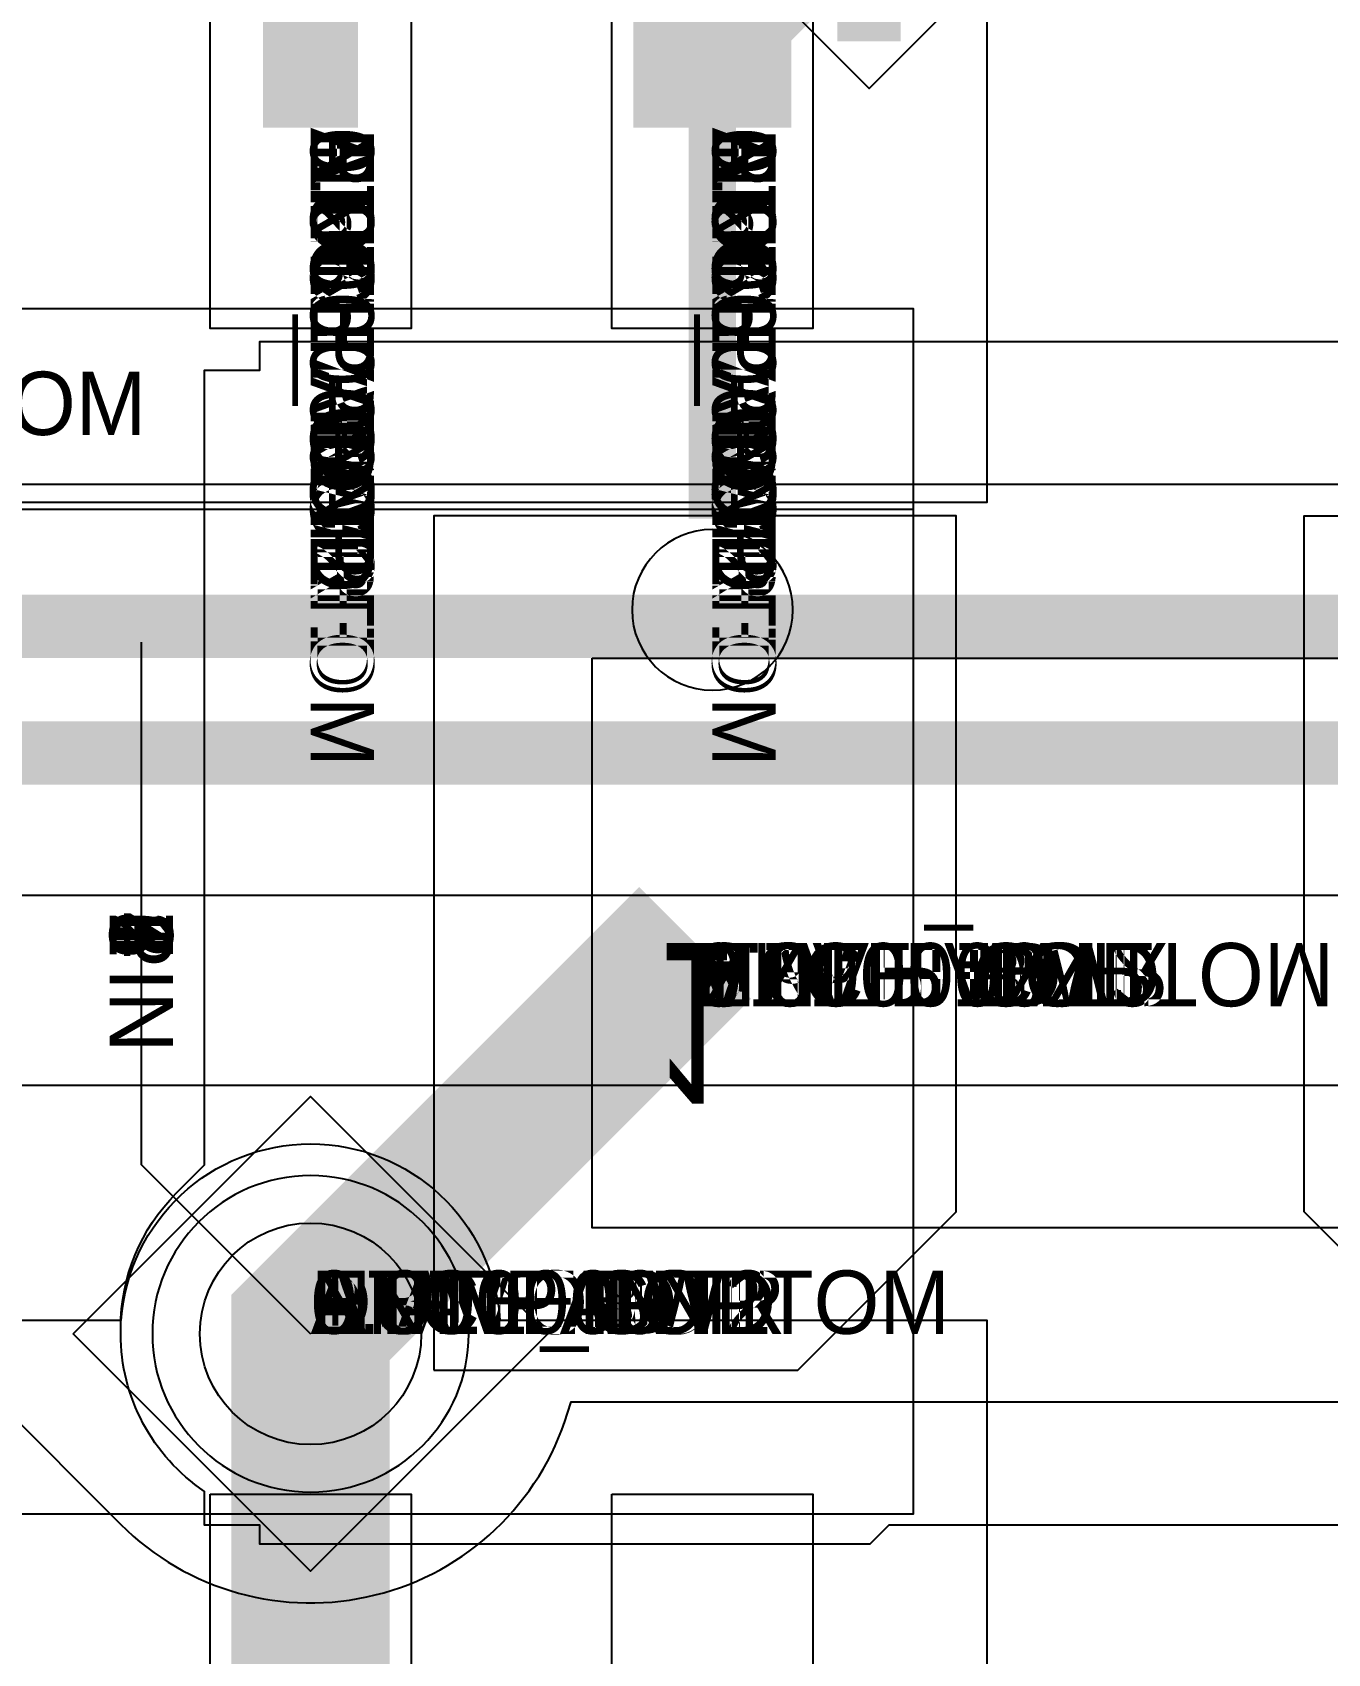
# Model space of a CAD drawing. Extents: x 0 to 323, y 0 to 320.
# Drawn here: x 85.67 to 89.76, y 259.96 to 265.08 of the extents above; entities that cross this region are included whole.
import ezdxf
from ezdxf.enums import TextEntityAlignment as Align

# ---------------------------------------------------------------- set-up
doc = ezdxf.new("R2010")
doc.units = 0
doc.header["$MEASUREMENT"] = 0
doc.layers.get('0').update_dxf_attribs({"linetype": 'CONTINUOUS'})
for name, color, linetype in [('CDN_FIGURES', 7, 'CONTINUOUS'), ('ETCH_BOTTOM', 7, 'CONTINUOUS'), ('ETCH_GND', 3, 'CONTINUOUS'), ('ETCH_INT1', 4, 'CONTINUOUS'), ('ETCH_INT2', 5, 'CONTINUOUS'), ('ETCH_PWR', 6, 'CONTINUOUS'), ('ETCH_TOP', 2, 'CONTINUOUS'), ('MANUFACTURING_NCLEGEND-1-6', 8, 'CONTINUOUS'), ('PACKAGE_GEOMETRY_ASSEMBLY_TOP', 11, 'CONTINUOUS'), ('PACKAGE_GEOMETRY_PIN_NUMBER', 9, 'CONTINUOUS')]:
    doc.layers.add(name, color=color, linetype=linetype)

# ---------------------------------------------------------------- blocks, each defined once
blk = doc.blocks.new('PAD_INFO')
for tag in ['SHAPE_TYPE', 'PAD_HEIGHT', 'PAD_LAYER', 'PAD_TYPE', 'PAD_WIDTH']:
    blk.add_attdef(tag, (0, 0), '', height=0.2)
at = {"flags": 2}
blk.add_attdef('CDN_TYPE', (0, 0), '', height=0.2, dxfattribs=at)
blk = doc.blocks.new('DRILL_INFO')
at = {"flags": 2}
blk.add_attdef('CDN_TYPE', (0, 0), '', height=0.2, dxfattribs=at)
for tag in ['FSHAPE', 'FCHAR', 'DRILL_HEIGHT', 'DIAMETER', 'PLATED', 'DRILL_WIDTH']:
    blk.add_attdef(tag, (0, 0), '', height=0.2)
blk = doc.blocks.new('VIA0700X0300')
at = {"layer": 'ETCH_BOTTOM'}
blk.add_circle((0, 0), 0.35, dxfattribs=at)
at = {"layer": 'ETCH_GND'}
blk.add_circle((0, 0), 0.35, dxfattribs=at)
at = {"layer": 'ETCH_INT1'}
blk.add_circle((0, 0), 0.35, dxfattribs=at)
at = {"layer": 'ETCH_INT2'}
blk.add_circle((0, 0), 0.35, dxfattribs=at)
at = {"layer": 'ETCH_PWR'}
blk.add_circle((0, 0), 0.35, dxfattribs=at)
at = {"layer": 'ETCH_TOP'}
blk.add_circle((0, 0), 0.35, dxfattribs=at)
ref = blk.add_blockref('PAD_INFO', (0, 0))
ref.add_attrib('PAD_LAYER', 'ETCH_TOP', (0, 0), dxfattribs={"height": 0.2})
ref.add_attrib('SHAPE_TYPE', 'NULL', (0, 0), dxfattribs={"height": 0.2})
ref.add_attrib('PAD_TYPE', 'ANTIPAD', (0, 0), dxfattribs={"height": 0.2})
ref.add_attrib('PAD_WIDTH', '0.000000', (0, 0), dxfattribs={"height": 0.2})
ref.add_attrib('PAD_HEIGHT', '0.000000', (0, 0), dxfattribs={"height": 0.2})
ref = blk.add_blockref('PAD_INFO', (0, 0))
ref.add_attrib('PAD_LAYER', 'ETCH_GND', (0, 0), dxfattribs={"height": 0.2})
ref.add_attrib('SHAPE_TYPE', 'NULL', (0, 0), dxfattribs={"height": 0.2})
ref.add_attrib('PAD_TYPE', 'ANTIPAD', (0, 0), dxfattribs={"height": 0.2})
ref.add_attrib('PAD_WIDTH', '0.000000', (0, 0), dxfattribs={"height": 0.2})
ref.add_attrib('PAD_HEIGHT', '0.000000', (0, 0), dxfattribs={"height": 0.2})
ref = blk.add_blockref('PAD_INFO', (0, 0))
ref.add_attrib('PAD_LAYER', 'ETCH_INT1', (0, 0), dxfattribs={"height": 0.2})
ref.add_attrib('SHAPE_TYPE', 'NULL', (0, 0), dxfattribs={"height": 0.2})
ref.add_attrib('PAD_TYPE', 'ANTIPAD', (0, 0), dxfattribs={"height": 0.2})
ref.add_attrib('PAD_WIDTH', '0.000000', (0, 0), dxfattribs={"height": 0.2})
ref.add_attrib('PAD_HEIGHT', '0.000000', (0, 0), dxfattribs={"height": 0.2})
ref = blk.add_blockref('PAD_INFO', (0, 0))
ref.add_attrib('PAD_LAYER', 'ETCH_INT2', (0, 0), dxfattribs={"height": 0.2})
ref.add_attrib('SHAPE_TYPE', 'NULL', (0, 0), dxfattribs={"height": 0.2})
ref.add_attrib('PAD_TYPE', 'ANTIPAD', (0, 0), dxfattribs={"height": 0.2})
ref.add_attrib('PAD_WIDTH', '0.000000', (0, 0), dxfattribs={"height": 0.2})
ref.add_attrib('PAD_HEIGHT', '0.000000', (0, 0), dxfattribs={"height": 0.2})
ref = blk.add_blockref('PAD_INFO', (0, 0))
ref.add_attrib('PAD_LAYER', 'ETCH_PWR', (0, 0), dxfattribs={"height": 0.2})
ref.add_attrib('SHAPE_TYPE', 'NULL', (0, 0), dxfattribs={"height": 0.2})
ref.add_attrib('PAD_TYPE', 'ANTIPAD', (0, 0), dxfattribs={"height": 0.2})
ref.add_attrib('PAD_WIDTH', '0.000000', (0, 0), dxfattribs={"height": 0.2})
ref.add_attrib('PAD_HEIGHT', '0.000000', (0, 0), dxfattribs={"height": 0.2})
ref = blk.add_blockref('PAD_INFO', (0, 0))
ref.add_attrib('PAD_LAYER', 'ETCH_BOTTOM', (0, 0), dxfattribs={"height": 0.2})
ref.add_attrib('SHAPE_TYPE', 'NULL', (0, 0), dxfattribs={"height": 0.2})
ref.add_attrib('PAD_TYPE', 'ANTIPAD', (0, 0), dxfattribs={"height": 0.2})
ref.add_attrib('PAD_WIDTH', '0.000000', (0, 0), dxfattribs={"height": 0.2})
ref.add_attrib('PAD_HEIGHT', '0.000000', (0, 0), dxfattribs={"height": 0.2})
ref = blk.add_blockref('PAD_INFO', (0, 0))
ref.add_attrib('PAD_LAYER', 'ETCH_TOP', (0, 0), dxfattribs={"height": 0.2})
ref.add_attrib('SHAPE_TYPE', 'NULL', (0, 0), dxfattribs={"height": 0.2})
ref.add_attrib('PAD_TYPE', 'THERMAL', (0, 0), dxfattribs={"height": 0.2})
ref.add_attrib('PAD_WIDTH', '0.000000', (0, 0), dxfattribs={"height": 0.2})
ref.add_attrib('PAD_HEIGHT', '0.000000', (0, 0), dxfattribs={"height": 0.2})
ref = blk.add_blockref('PAD_INFO', (0, 0))
ref.add_attrib('PAD_LAYER', 'ETCH_GND', (0, 0), dxfattribs={"height": 0.2})
ref.add_attrib('SHAPE_TYPE', 'NULL', (0, 0), dxfattribs={"height": 0.2})
ref.add_attrib('PAD_TYPE', 'THERMAL', (0, 0), dxfattribs={"height": 0.2})
ref.add_attrib('PAD_WIDTH', '0.000000', (0, 0), dxfattribs={"height": 0.2})
ref.add_attrib('PAD_HEIGHT', '0.000000', (0, 0), dxfattribs={"height": 0.2})
ref = blk.add_blockref('PAD_INFO', (0, 0))
ref.add_attrib('PAD_LAYER', 'ETCH_INT1', (0, 0), dxfattribs={"height": 0.2})
ref.add_attrib('SHAPE_TYPE', 'NULL', (0, 0), dxfattribs={"height": 0.2})
ref.add_attrib('PAD_TYPE', 'THERMAL', (0, 0), dxfattribs={"height": 0.2})
ref.add_attrib('PAD_WIDTH', '0.000000', (0, 0), dxfattribs={"height": 0.2})
ref.add_attrib('PAD_HEIGHT', '0.000000', (0, 0), dxfattribs={"height": 0.2})
ref = blk.add_blockref('PAD_INFO', (0, 0))
ref.add_attrib('PAD_LAYER', 'ETCH_INT2', (0, 0), dxfattribs={"height": 0.2})
ref.add_attrib('SHAPE_TYPE', 'NULL', (0, 0), dxfattribs={"height": 0.2})
ref.add_attrib('PAD_TYPE', 'THERMAL', (0, 0), dxfattribs={"height": 0.2})
ref.add_attrib('PAD_WIDTH', '0.000000', (0, 0), dxfattribs={"height": 0.2})
ref.add_attrib('PAD_HEIGHT', '0.000000', (0, 0), dxfattribs={"height": 0.2})
ref = blk.add_blockref('PAD_INFO', (0, 0))
ref.add_attrib('PAD_LAYER', 'ETCH_PWR', (0, 0), dxfattribs={"height": 0.2})
ref.add_attrib('SHAPE_TYPE', 'NULL', (0, 0), dxfattribs={"height": 0.2})
ref.add_attrib('PAD_TYPE', 'THERMAL', (0, 0), dxfattribs={"height": 0.2})
ref.add_attrib('PAD_WIDTH', '0.000000', (0, 0), dxfattribs={"height": 0.2})
ref.add_attrib('PAD_HEIGHT', '0.000000', (0, 0), dxfattribs={"height": 0.2})
ref = blk.add_blockref('PAD_INFO', (0, 0))
ref.add_attrib('PAD_LAYER', 'ETCH_BOTTOM', (0, 0), dxfattribs={"height": 0.2})
ref.add_attrib('SHAPE_TYPE', 'NULL', (0, 0), dxfattribs={"height": 0.2})
ref.add_attrib('PAD_TYPE', 'THERMAL', (0, 0), dxfattribs={"height": 0.2})
ref.add_attrib('PAD_WIDTH', '0.000000', (0, 0), dxfattribs={"height": 0.2})
ref.add_attrib('PAD_HEIGHT', '0.000000', (0, 0), dxfattribs={"height": 0.2})
ref = blk.add_blockref('PAD_INFO', (0, 0))
ref.add_attrib('PAD_LAYER', 'ETCH_TOP', (0, 0), dxfattribs={"height": 0.2})
ref.add_attrib('SHAPE_TYPE', 'CIRCLE', (0, 0), dxfattribs={"height": 0.2})
ref.add_attrib('PAD_TYPE', 'REGULAR', (0, 0), dxfattribs={"height": 0.2})
ref.add_attrib('PAD_WIDTH', '0.700000', (0, 0), dxfattribs={"height": 0.2})
ref.add_attrib('PAD_HEIGHT', '0.700000', (0, 0), dxfattribs={"height": 0.2})
ref = blk.add_blockref('PAD_INFO', (0, 0))
ref.add_attrib('PAD_LAYER', 'ETCH_GND', (0, 0), dxfattribs={"height": 0.2})
ref.add_attrib('SHAPE_TYPE', 'CIRCLE', (0, 0), dxfattribs={"height": 0.2})
ref.add_attrib('PAD_TYPE', 'REGULAR', (0, 0), dxfattribs={"height": 0.2})
ref.add_attrib('PAD_WIDTH', '0.700000', (0, 0), dxfattribs={"height": 0.2})
ref.add_attrib('PAD_HEIGHT', '0.700000', (0, 0), dxfattribs={"height": 0.2})
ref = blk.add_blockref('PAD_INFO', (0, 0))
ref.add_attrib('PAD_LAYER', 'ETCH_INT1', (0, 0), dxfattribs={"height": 0.2})
ref.add_attrib('SHAPE_TYPE', 'CIRCLE', (0, 0), dxfattribs={"height": 0.2})
ref.add_attrib('PAD_TYPE', 'REGULAR', (0, 0), dxfattribs={"height": 0.2})
ref.add_attrib('PAD_WIDTH', '0.700000', (0, 0), dxfattribs={"height": 0.2})
ref.add_attrib('PAD_HEIGHT', '0.700000', (0, 0), dxfattribs={"height": 0.2})
ref = blk.add_blockref('PAD_INFO', (0, 0))
ref.add_attrib('PAD_LAYER', 'ETCH_INT2', (0, 0), dxfattribs={"height": 0.2})
ref.add_attrib('SHAPE_TYPE', 'CIRCLE', (0, 0), dxfattribs={"height": 0.2})
ref.add_attrib('PAD_TYPE', 'REGULAR', (0, 0), dxfattribs={"height": 0.2})
ref.add_attrib('PAD_WIDTH', '0.700000', (0, 0), dxfattribs={"height": 0.2})
ref.add_attrib('PAD_HEIGHT', '0.700000', (0, 0), dxfattribs={"height": 0.2})
ref = blk.add_blockref('PAD_INFO', (0, 0))
ref.add_attrib('PAD_LAYER', 'ETCH_PWR', (0, 0), dxfattribs={"height": 0.2})
ref.add_attrib('SHAPE_TYPE', 'CIRCLE', (0, 0), dxfattribs={"height": 0.2})
ref.add_attrib('PAD_TYPE', 'REGULAR', (0, 0), dxfattribs={"height": 0.2})
ref.add_attrib('PAD_WIDTH', '0.700000', (0, 0), dxfattribs={"height": 0.2})
ref.add_attrib('PAD_HEIGHT', '0.700000', (0, 0), dxfattribs={"height": 0.2})
ref = blk.add_blockref('PAD_INFO', (0, 0))
ref.add_attrib('PAD_LAYER', 'ETCH_BOTTOM', (0, 0), dxfattribs={"height": 0.2})
ref.add_attrib('SHAPE_TYPE', 'CIRCLE', (0, 0), dxfattribs={"height": 0.2})
ref.add_attrib('PAD_TYPE', 'REGULAR', (0, 0), dxfattribs={"height": 0.2})
ref.add_attrib('PAD_WIDTH', '0.700000', (0, 0), dxfattribs={"height": 0.2})
ref.add_attrib('PAD_HEIGHT', '0.700000', (0, 0), dxfattribs={"height": 0.2})
ref = blk.add_blockref('DRILL_INFO', (0, 0))
ref.add_attrib('DIAMETER', '0.300000', (0, 0), dxfattribs={"height": 0.2})
ref.add_attrib('PLATED', 'PLATED', (0, 0), dxfattribs={"height": 0.2})
ref.add_attrib('FSHAPE', 'DIAMOND', (0, 0), dxfattribs={"height": 0.2})
ref.add_attrib('FCHAR', '+', (0, 0), dxfattribs={"height": 0.2})
ref.add_attrib('DRILL_WIDTH', '1.500000', (0, 0), dxfattribs={"height": 0.2})
ref.add_attrib('DRILL_HEIGHT', '1.500000', (0, 0), dxfattribs={"height": 0.2})
for tag in ['CDN_TYPE', 'PIN']:
    blk.add_attdef(tag, (0, 0), '', height=0.2)
at = {"flags": 2}
for tag in ['PSTKNAME', 'BBV']:
    blk.add_attdef(tag, (0, 0), '', height=0.2, dxfattribs=at)
blk = doc.blocks.new('FIGURE_DIAMOND')
at = {"layer": 'CDN_FIGURES'}
blk.add_lwpolyline([(-0.5, 0), (0, 0.5), (0.5, 0), (0, -0.5)], close=True, dxfattribs=at)
blk = doc.blocks.new('RC1650X2700TS_C1')
at = {"layer": 'ETCH_TOP'}
blk.add_lwpolyline([(0.825, 1.35), (-0.325, 1.35), (-0.825, 0.85), (-0.825, -1.35), (0.825, -1.35)], close=True, dxfattribs=at)
for tag in ['CDN_TYPE', 'PIN']:
    blk.add_attdef(tag, (0, 0), '', height=0.2)
at = {"flags": 2}
for tag in ['PSTKNAME', 'BBV']:
    blk.add_attdef(tag, (0, 0), '', height=0.2, dxfattribs=at)
blk = doc.blocks.new('RC1650X2700TS_C')
at = {"layer": 'ETCH_TOP'}
blk.add_lwpolyline([(-0.825, 1.35), (0.325, 1.35), (0.825, 0.85), (0.825, -1.35), (-0.825, -1.35)], close=True, dxfattribs=at)
ref = blk.add_blockref('PAD_INFO', (0, 0))
ref.add_attrib('PAD_LAYER', 'ETCH_TOP', (0, 0), dxfattribs={"height": 0.2})
ref.add_attrib('SHAPE_TYPE', 'NULL', (0, 0), dxfattribs={"height": 0.2})
ref.add_attrib('PAD_TYPE', 'ANTIPAD', (0, 0), dxfattribs={"height": 0.2})
ref.add_attrib('PAD_WIDTH', '0.000000', (0, 0), dxfattribs={"height": 0.2})
ref.add_attrib('PAD_HEIGHT', '0.000000', (0, 0), dxfattribs={"height": 0.2})
ref = blk.add_blockref('PAD_INFO', (0, 0))
ref.add_attrib('PAD_LAYER', 'ETCH_GND', (0, 0), dxfattribs={"height": 0.2})
ref.add_attrib('SHAPE_TYPE', 'NULL', (0, 0), dxfattribs={"height": 0.2})
ref.add_attrib('PAD_TYPE', 'ANTIPAD', (0, 0), dxfattribs={"height": 0.2})
ref.add_attrib('PAD_WIDTH', '0.000000', (0, 0), dxfattribs={"height": 0.2})
ref.add_attrib('PAD_HEIGHT', '0.000000', (0, 0), dxfattribs={"height": 0.2})
ref = blk.add_blockref('PAD_INFO', (0, 0))
ref.add_attrib('PAD_LAYER', 'ETCH_INT1', (0, 0), dxfattribs={"height": 0.2})
ref.add_attrib('SHAPE_TYPE', 'NULL', (0, 0), dxfattribs={"height": 0.2})
ref.add_attrib('PAD_TYPE', 'ANTIPAD', (0, 0), dxfattribs={"height": 0.2})
ref.add_attrib('PAD_WIDTH', '0.000000', (0, 0), dxfattribs={"height": 0.2})
ref.add_attrib('PAD_HEIGHT', '0.000000', (0, 0), dxfattribs={"height": 0.2})
ref = blk.add_blockref('PAD_INFO', (0, 0))
ref.add_attrib('PAD_LAYER', 'ETCH_INT2', (0, 0), dxfattribs={"height": 0.2})
ref.add_attrib('SHAPE_TYPE', 'NULL', (0, 0), dxfattribs={"height": 0.2})
ref.add_attrib('PAD_TYPE', 'ANTIPAD', (0, 0), dxfattribs={"height": 0.2})
ref.add_attrib('PAD_WIDTH', '0.000000', (0, 0), dxfattribs={"height": 0.2})
ref.add_attrib('PAD_HEIGHT', '0.000000', (0, 0), dxfattribs={"height": 0.2})
ref = blk.add_blockref('PAD_INFO', (0, 0))
ref.add_attrib('PAD_LAYER', 'ETCH_PWR', (0, 0), dxfattribs={"height": 0.2})
ref.add_attrib('SHAPE_TYPE', 'NULL', (0, 0), dxfattribs={"height": 0.2})
ref.add_attrib('PAD_TYPE', 'ANTIPAD', (0, 0), dxfattribs={"height": 0.2})
ref.add_attrib('PAD_WIDTH', '0.000000', (0, 0), dxfattribs={"height": 0.2})
ref.add_attrib('PAD_HEIGHT', '0.000000', (0, 0), dxfattribs={"height": 0.2})
ref = blk.add_blockref('PAD_INFO', (0, 0))
ref.add_attrib('PAD_LAYER', 'ETCH_BOTTOM', (0, 0), dxfattribs={"height": 0.2})
ref.add_attrib('SHAPE_TYPE', 'NULL', (0, 0), dxfattribs={"height": 0.2})
ref.add_attrib('PAD_TYPE', 'ANTIPAD', (0, 0), dxfattribs={"height": 0.2})
ref.add_attrib('PAD_WIDTH', '0.000000', (0, 0), dxfattribs={"height": 0.2})
ref.add_attrib('PAD_HEIGHT', '0.000000', (0, 0), dxfattribs={"height": 0.2})
ref = blk.add_blockref('PAD_INFO', (0, 0))
ref.add_attrib('PAD_LAYER', 'ETCH_TOP', (0, 0), dxfattribs={"height": 0.2})
ref.add_attrib('SHAPE_TYPE', 'NULL', (0, 0), dxfattribs={"height": 0.2})
ref.add_attrib('PAD_TYPE', 'THERMAL', (0, 0), dxfattribs={"height": 0.2})
ref.add_attrib('PAD_WIDTH', '0.000000', (0, 0), dxfattribs={"height": 0.2})
ref.add_attrib('PAD_HEIGHT', '0.000000', (0, 0), dxfattribs={"height": 0.2})
ref = blk.add_blockref('PAD_INFO', (0, 0))
ref.add_attrib('PAD_LAYER', 'ETCH_GND', (0, 0), dxfattribs={"height": 0.2})
ref.add_attrib('SHAPE_TYPE', 'NULL', (0, 0), dxfattribs={"height": 0.2})
ref.add_attrib('PAD_TYPE', 'THERMAL', (0, 0), dxfattribs={"height": 0.2})
ref.add_attrib('PAD_WIDTH', '0.000000', (0, 0), dxfattribs={"height": 0.2})
ref.add_attrib('PAD_HEIGHT', '0.000000', (0, 0), dxfattribs={"height": 0.2})
ref = blk.add_blockref('PAD_INFO', (0, 0))
ref.add_attrib('PAD_LAYER', 'ETCH_INT1', (0, 0), dxfattribs={"height": 0.2})
ref.add_attrib('SHAPE_TYPE', 'NULL', (0, 0), dxfattribs={"height": 0.2})
ref.add_attrib('PAD_TYPE', 'THERMAL', (0, 0), dxfattribs={"height": 0.2})
ref.add_attrib('PAD_WIDTH', '0.000000', (0, 0), dxfattribs={"height": 0.2})
ref.add_attrib('PAD_HEIGHT', '0.000000', (0, 0), dxfattribs={"height": 0.2})
ref = blk.add_blockref('PAD_INFO', (0, 0))
ref.add_attrib('PAD_LAYER', 'ETCH_INT2', (0, 0), dxfattribs={"height": 0.2})
ref.add_attrib('SHAPE_TYPE', 'NULL', (0, 0), dxfattribs={"height": 0.2})
ref.add_attrib('PAD_TYPE', 'THERMAL', (0, 0), dxfattribs={"height": 0.2})
ref.add_attrib('PAD_WIDTH', '0.000000', (0, 0), dxfattribs={"height": 0.2})
ref.add_attrib('PAD_HEIGHT', '0.000000', (0, 0), dxfattribs={"height": 0.2})
ref = blk.add_blockref('PAD_INFO', (0, 0))
ref.add_attrib('PAD_LAYER', 'ETCH_PWR', (0, 0), dxfattribs={"height": 0.2})
ref.add_attrib('SHAPE_TYPE', 'NULL', (0, 0), dxfattribs={"height": 0.2})
ref.add_attrib('PAD_TYPE', 'THERMAL', (0, 0), dxfattribs={"height": 0.2})
ref.add_attrib('PAD_WIDTH', '0.000000', (0, 0), dxfattribs={"height": 0.2})
ref.add_attrib('PAD_HEIGHT', '0.000000', (0, 0), dxfattribs={"height": 0.2})
ref = blk.add_blockref('PAD_INFO', (0, 0))
ref.add_attrib('PAD_LAYER', 'ETCH_BOTTOM', (0, 0), dxfattribs={"height": 0.2})
ref.add_attrib('SHAPE_TYPE', 'NULL', (0, 0), dxfattribs={"height": 0.2})
ref.add_attrib('PAD_TYPE', 'THERMAL', (0, 0), dxfattribs={"height": 0.2})
ref.add_attrib('PAD_WIDTH', '0.000000', (0, 0), dxfattribs={"height": 0.2})
ref.add_attrib('PAD_HEIGHT', '0.000000', (0, 0), dxfattribs={"height": 0.2})
ref = blk.add_blockref('PAD_INFO', (0, 0))
ref.add_attrib('PAD_LAYER', 'ETCH_GND', (0, 0), dxfattribs={"height": 0.2})
ref.add_attrib('SHAPE_TYPE', 'NULL', (0, 0), dxfattribs={"height": 0.2})
ref.add_attrib('PAD_TYPE', 'REGULAR', (0, 0), dxfattribs={"height": 0.2})
ref.add_attrib('PAD_WIDTH', '0.000000', (0, 0), dxfattribs={"height": 0.2})
ref.add_attrib('PAD_HEIGHT', '0.000000', (0, 0), dxfattribs={"height": 0.2})
ref = blk.add_blockref('PAD_INFO', (0, 0))
ref.add_attrib('PAD_LAYER', 'ETCH_INT1', (0, 0), dxfattribs={"height": 0.2})
ref.add_attrib('SHAPE_TYPE', 'NULL', (0, 0), dxfattribs={"height": 0.2})
ref.add_attrib('PAD_TYPE', 'REGULAR', (0, 0), dxfattribs={"height": 0.2})
ref.add_attrib('PAD_WIDTH', '0.000000', (0, 0), dxfattribs={"height": 0.2})
ref.add_attrib('PAD_HEIGHT', '0.000000', (0, 0), dxfattribs={"height": 0.2})
ref = blk.add_blockref('PAD_INFO', (0, 0))
ref.add_attrib('PAD_LAYER', 'ETCH_INT2', (0, 0), dxfattribs={"height": 0.2})
ref.add_attrib('SHAPE_TYPE', 'NULL', (0, 0), dxfattribs={"height": 0.2})
ref.add_attrib('PAD_TYPE', 'REGULAR', (0, 0), dxfattribs={"height": 0.2})
ref.add_attrib('PAD_WIDTH', '0.000000', (0, 0), dxfattribs={"height": 0.2})
ref.add_attrib('PAD_HEIGHT', '0.000000', (0, 0), dxfattribs={"height": 0.2})
ref = blk.add_blockref('PAD_INFO', (0, 0))
ref.add_attrib('PAD_LAYER', 'ETCH_PWR', (0, 0), dxfattribs={"height": 0.2})
ref.add_attrib('SHAPE_TYPE', 'NULL', (0, 0), dxfattribs={"height": 0.2})
ref.add_attrib('PAD_TYPE', 'REGULAR', (0, 0), dxfattribs={"height": 0.2})
ref.add_attrib('PAD_WIDTH', '0.000000', (0, 0), dxfattribs={"height": 0.2})
ref.add_attrib('PAD_HEIGHT', '0.000000', (0, 0), dxfattribs={"height": 0.2})
ref = blk.add_blockref('PAD_INFO', (0, 0))
ref.add_attrib('PAD_LAYER', 'ETCH_BOTTOM', (0, 0), dxfattribs={"height": 0.2})
ref.add_attrib('SHAPE_TYPE', 'NULL', (0, 0), dxfattribs={"height": 0.2})
ref.add_attrib('PAD_TYPE', 'REGULAR', (0, 0), dxfattribs={"height": 0.2})
ref.add_attrib('PAD_WIDTH', '0.000000', (0, 0), dxfattribs={"height": 0.2})
ref.add_attrib('PAD_HEIGHT', '0.000000', (0, 0), dxfattribs={"height": 0.2})
ref = blk.add_blockref('DRILL_INFO', (0, 0))
ref.add_attrib('DIAMETER', '0.000000', (0, 0), dxfattribs={"height": 0.2})
ref.add_attrib('PLATED', 'PLATED', (0, 0), dxfattribs={"height": 0.2})
ref.add_attrib('FSHAPE', 'NULL', (0, 0), dxfattribs={"height": 0.2})
ref.add_attrib('DRILL_WIDTH', '0.000000', (0, 0), dxfattribs={"height": 0.2})
ref.add_attrib('DRILL_HEIGHT', '0.000000', (0, 0), dxfattribs={"height": 0.2})
ref = blk.add_blockref('PAD_INFO', (0, 0))
ref.add_attrib('PAD_LAYER', 'ETCH_TOP', (0, 0), dxfattribs={"height": 0.2})
ref.add_attrib('SHAPE_TYPE', 'SHAPE', (0, 0), dxfattribs={"height": 0.2})
ref.add_attrib('PAD_TYPE', 'REGULAR', (0, 0), dxfattribs={"height": 0.2})
ref.add_attrib('PAD_WIDTH', '1.650000', (0, 0), dxfattribs={"height": 0.2})
ref.add_attrib('PAD_HEIGHT', '2.700000', (0, 0), dxfattribs={"height": 0.2})
for tag in ['CDN_TYPE', 'PIN']:
    blk.add_attdef(tag, (0, 0), '', height=0.2)
at = {"flags": 2}
for tag in ['PSTKNAME', 'BBV']:
    blk.add_attdef(tag, (0, 0), '', height=0.2, dxfattribs=at)
blk = doc.blocks.new('F94')
at = {"layer": 'PACKAGE_GEOMETRY_ASSEMBLY_TOP'}
blk.add_lwpolyline([(-0.325, -0.9), (3.075, -0.9), (3.075, 0.9), (-0.325, 0.9)], close=True, dxfattribs=at)
at = {"layer": 'ETCH_TOP'}
ref = blk.add_blockref('RC1650X2700TS_C', (0, 0), dxfattribs=at)
ref.add_attrib('CDN_TYPE', 'PIN', (0, 0), dxfattribs={"height": 0.2})
ref.add_attrib('PIN', '1', (0, 0), dxfattribs={"height": 0.2})
ref = blk.add_blockref('RC1650X2700TS_C1', (2.75, 0), dxfattribs=at)
ref.add_attrib('CDN_TYPE', 'PIN', (0, 0), dxfattribs={"height": 0.2})
ref.add_attrib('PIN', '2', (0, 0), dxfattribs={"height": 0.2})
at = {"flags": 2}
for tag in ['SYMBOL_TYPE', 'CDN_TYPE', 'REFDES']:
    blk.add_attdef(tag, (0, 0), '', height=0.2, dxfattribs=at)
blk = doc.blocks.new('SMD50_25')
at = {"layer": 'ETCH_TOP'}
blk.add_lwpolyline([(-0.635, -0.3175), (-0.635, 0.3175), (0.635, 0.3175), (0.635, -0.3175)], close=True, dxfattribs=at)
ref = blk.add_blockref('PAD_INFO', (0, 0))
ref.add_attrib('PAD_LAYER', 'ETCH_TOP', (0, 0), dxfattribs={"height": 0.2})
ref.add_attrib('SHAPE_TYPE', 'NULL', (0, 0), dxfattribs={"height": 0.2})
ref.add_attrib('PAD_TYPE', 'ANTIPAD', (0, 0), dxfattribs={"height": 0.2})
ref.add_attrib('PAD_WIDTH', '0.000000', (0, 0), dxfattribs={"height": 0.2})
ref.add_attrib('PAD_HEIGHT', '0.000000', (0, 0), dxfattribs={"height": 0.2})
ref = blk.add_blockref('PAD_INFO', (0, 0))
ref.add_attrib('PAD_LAYER', 'ETCH_GND', (0, 0), dxfattribs={"height": 0.2})
ref.add_attrib('SHAPE_TYPE', 'NULL', (0, 0), dxfattribs={"height": 0.2})
ref.add_attrib('PAD_TYPE', 'ANTIPAD', (0, 0), dxfattribs={"height": 0.2})
ref.add_attrib('PAD_WIDTH', '0.000000', (0, 0), dxfattribs={"height": 0.2})
ref.add_attrib('PAD_HEIGHT', '0.000000', (0, 0), dxfattribs={"height": 0.2})
ref = blk.add_blockref('PAD_INFO', (0, 0))
ref.add_attrib('PAD_LAYER', 'ETCH_INT1', (0, 0), dxfattribs={"height": 0.2})
ref.add_attrib('SHAPE_TYPE', 'NULL', (0, 0), dxfattribs={"height": 0.2})
ref.add_attrib('PAD_TYPE', 'ANTIPAD', (0, 0), dxfattribs={"height": 0.2})
ref.add_attrib('PAD_WIDTH', '0.000000', (0, 0), dxfattribs={"height": 0.2})
ref.add_attrib('PAD_HEIGHT', '0.000000', (0, 0), dxfattribs={"height": 0.2})
ref = blk.add_blockref('PAD_INFO', (0, 0))
ref.add_attrib('PAD_LAYER', 'ETCH_INT2', (0, 0), dxfattribs={"height": 0.2})
ref.add_attrib('SHAPE_TYPE', 'NULL', (0, 0), dxfattribs={"height": 0.2})
ref.add_attrib('PAD_TYPE', 'ANTIPAD', (0, 0), dxfattribs={"height": 0.2})
ref.add_attrib('PAD_WIDTH', '0.000000', (0, 0), dxfattribs={"height": 0.2})
ref.add_attrib('PAD_HEIGHT', '0.000000', (0, 0), dxfattribs={"height": 0.2})
ref = blk.add_blockref('PAD_INFO', (0, 0))
ref.add_attrib('PAD_LAYER', 'ETCH_PWR', (0, 0), dxfattribs={"height": 0.2})
ref.add_attrib('SHAPE_TYPE', 'NULL', (0, 0), dxfattribs={"height": 0.2})
ref.add_attrib('PAD_TYPE', 'ANTIPAD', (0, 0), dxfattribs={"height": 0.2})
ref.add_attrib('PAD_WIDTH', '0.000000', (0, 0), dxfattribs={"height": 0.2})
ref.add_attrib('PAD_HEIGHT', '0.000000', (0, 0), dxfattribs={"height": 0.2})
ref = blk.add_blockref('PAD_INFO', (0, 0))
ref.add_attrib('PAD_LAYER', 'ETCH_BOTTOM', (0, 0), dxfattribs={"height": 0.2})
ref.add_attrib('SHAPE_TYPE', 'NULL', (0, 0), dxfattribs={"height": 0.2})
ref.add_attrib('PAD_TYPE', 'ANTIPAD', (0, 0), dxfattribs={"height": 0.2})
ref.add_attrib('PAD_WIDTH', '0.000000', (0, 0), dxfattribs={"height": 0.2})
ref.add_attrib('PAD_HEIGHT', '0.000000', (0, 0), dxfattribs={"height": 0.2})
ref = blk.add_blockref('PAD_INFO', (0, 0))
ref.add_attrib('PAD_LAYER', 'ETCH_TOP', (0, 0), dxfattribs={"height": 0.2})
ref.add_attrib('SHAPE_TYPE', 'NULL', (0, 0), dxfattribs={"height": 0.2})
ref.add_attrib('PAD_TYPE', 'THERMAL', (0, 0), dxfattribs={"height": 0.2})
ref.add_attrib('PAD_WIDTH', '0.000000', (0, 0), dxfattribs={"height": 0.2})
ref.add_attrib('PAD_HEIGHT', '0.000000', (0, 0), dxfattribs={"height": 0.2})
ref = blk.add_blockref('PAD_INFO', (0, 0))
ref.add_attrib('PAD_LAYER', 'ETCH_GND', (0, 0), dxfattribs={"height": 0.2})
ref.add_attrib('SHAPE_TYPE', 'NULL', (0, 0), dxfattribs={"height": 0.2})
ref.add_attrib('PAD_TYPE', 'THERMAL', (0, 0), dxfattribs={"height": 0.2})
ref.add_attrib('PAD_WIDTH', '0.000000', (0, 0), dxfattribs={"height": 0.2})
ref.add_attrib('PAD_HEIGHT', '0.000000', (0, 0), dxfattribs={"height": 0.2})
ref = blk.add_blockref('PAD_INFO', (0, 0))
ref.add_attrib('PAD_LAYER', 'ETCH_INT1', (0, 0), dxfattribs={"height": 0.2})
ref.add_attrib('SHAPE_TYPE', 'NULL', (0, 0), dxfattribs={"height": 0.2})
ref.add_attrib('PAD_TYPE', 'THERMAL', (0, 0), dxfattribs={"height": 0.2})
ref.add_attrib('PAD_WIDTH', '0.000000', (0, 0), dxfattribs={"height": 0.2})
ref.add_attrib('PAD_HEIGHT', '0.000000', (0, 0), dxfattribs={"height": 0.2})
ref = blk.add_blockref('PAD_INFO', (0, 0))
ref.add_attrib('PAD_LAYER', 'ETCH_INT2', (0, 0), dxfattribs={"height": 0.2})
ref.add_attrib('SHAPE_TYPE', 'NULL', (0, 0), dxfattribs={"height": 0.2})
ref.add_attrib('PAD_TYPE', 'THERMAL', (0, 0), dxfattribs={"height": 0.2})
ref.add_attrib('PAD_WIDTH', '0.000000', (0, 0), dxfattribs={"height": 0.2})
ref.add_attrib('PAD_HEIGHT', '0.000000', (0, 0), dxfattribs={"height": 0.2})
ref = blk.add_blockref('PAD_INFO', (0, 0))
ref.add_attrib('PAD_LAYER', 'ETCH_PWR', (0, 0), dxfattribs={"height": 0.2})
ref.add_attrib('SHAPE_TYPE', 'NULL', (0, 0), dxfattribs={"height": 0.2})
ref.add_attrib('PAD_TYPE', 'THERMAL', (0, 0), dxfattribs={"height": 0.2})
ref.add_attrib('PAD_WIDTH', '0.000000', (0, 0), dxfattribs={"height": 0.2})
ref.add_attrib('PAD_HEIGHT', '0.000000', (0, 0), dxfattribs={"height": 0.2})
ref = blk.add_blockref('PAD_INFO', (0, 0))
ref.add_attrib('PAD_LAYER', 'ETCH_BOTTOM', (0, 0), dxfattribs={"height": 0.2})
ref.add_attrib('SHAPE_TYPE', 'NULL', (0, 0), dxfattribs={"height": 0.2})
ref.add_attrib('PAD_TYPE', 'THERMAL', (0, 0), dxfattribs={"height": 0.2})
ref.add_attrib('PAD_WIDTH', '0.000000', (0, 0), dxfattribs={"height": 0.2})
ref.add_attrib('PAD_HEIGHT', '0.000000', (0, 0), dxfattribs={"height": 0.2})
ref = blk.add_blockref('PAD_INFO', (0, 0))
ref.add_attrib('PAD_LAYER', 'ETCH_TOP', (0, 0), dxfattribs={"height": 0.2})
ref.add_attrib('SHAPE_TYPE', 'RECTANGLE', (0, 0), dxfattribs={"height": 0.2})
ref.add_attrib('PAD_TYPE', 'REGULAR', (0, 0), dxfattribs={"height": 0.2})
ref.add_attrib('PAD_WIDTH', '1.270000', (0, 0), dxfattribs={"height": 0.2})
ref.add_attrib('PAD_HEIGHT', '0.635000', (0, 0), dxfattribs={"height": 0.2})
ref = blk.add_blockref('PAD_INFO', (0, 0))
ref.add_attrib('PAD_LAYER', 'ETCH_GND', (0, 0), dxfattribs={"height": 0.2})
ref.add_attrib('SHAPE_TYPE', 'NULL', (0, 0), dxfattribs={"height": 0.2})
ref.add_attrib('PAD_TYPE', 'REGULAR', (0, 0), dxfattribs={"height": 0.2})
ref.add_attrib('PAD_WIDTH', '0.000000', (0, 0), dxfattribs={"height": 0.2})
ref.add_attrib('PAD_HEIGHT', '0.000000', (0, 0), dxfattribs={"height": 0.2})
ref = blk.add_blockref('PAD_INFO', (0, 0))
ref.add_attrib('PAD_LAYER', 'ETCH_INT1', (0, 0), dxfattribs={"height": 0.2})
ref.add_attrib('SHAPE_TYPE', 'NULL', (0, 0), dxfattribs={"height": 0.2})
ref.add_attrib('PAD_TYPE', 'REGULAR', (0, 0), dxfattribs={"height": 0.2})
ref.add_attrib('PAD_WIDTH', '0.000000', (0, 0), dxfattribs={"height": 0.2})
ref.add_attrib('PAD_HEIGHT', '0.000000', (0, 0), dxfattribs={"height": 0.2})
ref = blk.add_blockref('PAD_INFO', (0, 0))
ref.add_attrib('PAD_LAYER', 'ETCH_INT2', (0, 0), dxfattribs={"height": 0.2})
ref.add_attrib('SHAPE_TYPE', 'NULL', (0, 0), dxfattribs={"height": 0.2})
ref.add_attrib('PAD_TYPE', 'REGULAR', (0, 0), dxfattribs={"height": 0.2})
ref.add_attrib('PAD_WIDTH', '0.000000', (0, 0), dxfattribs={"height": 0.2})
ref.add_attrib('PAD_HEIGHT', '0.000000', (0, 0), dxfattribs={"height": 0.2})
ref = blk.add_blockref('PAD_INFO', (0, 0))
ref.add_attrib('PAD_LAYER', 'ETCH_PWR', (0, 0), dxfattribs={"height": 0.2})
ref.add_attrib('SHAPE_TYPE', 'NULL', (0, 0), dxfattribs={"height": 0.2})
ref.add_attrib('PAD_TYPE', 'REGULAR', (0, 0), dxfattribs={"height": 0.2})
ref.add_attrib('PAD_WIDTH', '0.000000', (0, 0), dxfattribs={"height": 0.2})
ref.add_attrib('PAD_HEIGHT', '0.000000', (0, 0), dxfattribs={"height": 0.2})
ref = blk.add_blockref('PAD_INFO', (0, 0))
ref.add_attrib('PAD_LAYER', 'ETCH_BOTTOM', (0, 0), dxfattribs={"height": 0.2})
ref.add_attrib('SHAPE_TYPE', 'NULL', (0, 0), dxfattribs={"height": 0.2})
ref.add_attrib('PAD_TYPE', 'REGULAR', (0, 0), dxfattribs={"height": 0.2})
ref.add_attrib('PAD_WIDTH', '0.000000', (0, 0), dxfattribs={"height": 0.2})
ref.add_attrib('PAD_HEIGHT', '0.000000', (0, 0), dxfattribs={"height": 0.2})
ref = blk.add_blockref('DRILL_INFO', (0, 0))
ref.add_attrib('DIAMETER', '0.000000', (0, 0), dxfattribs={"height": 0.2})
ref.add_attrib('PLATED', 'NON_PLATED', (0, 0), dxfattribs={"height": 0.2})
ref.add_attrib('FSHAPE', 'NULL', (0, 0), dxfattribs={"height": 0.2})
ref.add_attrib('DRILL_WIDTH', '0.000000', (0, 0), dxfattribs={"height": 0.2})
ref.add_attrib('DRILL_HEIGHT', '0.000000', (0, 0), dxfattribs={"height": 0.2})
for tag in ['CDN_TYPE', 'PIN']:
    blk.add_attdef(tag, (0, 0), '', height=0.2)
at = {"flags": 2}
for tag in ['PSTKNAME', 'BBV']:
    blk.add_attdef(tag, (0, 0), '', height=0.2, dxfattribs=at)
blk = doc.blocks.new('SOIC8')
at = {"layer": 'PACKAGE_GEOMETRY_ASSEMBLY_TOP'}
blk.add_lwpolyline([(-1.905, -2.54), (-1.905, 2.54), (1.905, 2.54), (1.905, -2.54)], close=True, dxfattribs=at)
blk.add_lwpolyline([(-1.27, 2.54), (-1.27, -2.54)], dxfattribs=at)
blk.add_lwpolyline([(-0.6985, 1.905, 1), (-1.2065, 1.905, 1)], format="xyb", close=True, dxfattribs=at)
at = {"layer": 'ETCH_TOP'}
ref = blk.add_blockref('SMD50_25', (-2.4765, 1.905), dxfattribs=at)
ref.add_attrib('CDN_TYPE', 'PIN', (0, 0), dxfattribs={"height": 0.2})
ref.add_attrib('PIN', '1', (0, 0), dxfattribs={"height": 0.2})
ref = blk.add_blockref('SMD50_25', (2.4765, 1.905), dxfattribs=at)
ref.add_attrib('CDN_TYPE', 'PIN', (0, 0), dxfattribs={"height": 0.2})
ref.add_attrib('PIN', '8', (0, 0), dxfattribs={"height": 0.2})
ref = blk.add_blockref('SMD50_25', (-2.4765, 0.635), dxfattribs=at)
ref.add_attrib('CDN_TYPE', 'PIN', (0, 0), dxfattribs={"height": 0.2})
ref.add_attrib('PIN', '2', (0, 0), dxfattribs={"height": 0.2})
ref = blk.add_blockref('SMD50_25', (2.4765, 0.635), dxfattribs=at)
ref.add_attrib('CDN_TYPE', 'PIN', (0, 0), dxfattribs={"height": 0.2})
ref.add_attrib('PIN', '7', (0, 0), dxfattribs={"height": 0.2})
ref = blk.add_blockref('SMD50_25', (-2.4765, -0.635), dxfattribs=at)
ref.add_attrib('CDN_TYPE', 'PIN', (0, 0), dxfattribs={"height": 0.2})
ref.add_attrib('PIN', '3', (0, 0), dxfattribs={"height": 0.2})
ref = blk.add_blockref('SMD50_25', (-2.4765, -1.905), dxfattribs=at)
ref.add_attrib('CDN_TYPE', 'PIN', (0, 0), dxfattribs={"height": 0.2})
ref.add_attrib('PIN', '4', (0, 0), dxfattribs={"height": 0.2})
ref = blk.add_blockref('SMD50_25', (2.4765, -1.905), dxfattribs=at)
ref.add_attrib('CDN_TYPE', 'PIN', (0, 0), dxfattribs={"height": 0.2})
ref.add_attrib('PIN', '5', (0, 0), dxfattribs={"height": 0.2})
ref = blk.add_blockref('SMD50_25', (2.4765, -0.635), dxfattribs=at)
ref.add_attrib('CDN_TYPE', 'PIN', (0, 0), dxfattribs={"height": 0.2})
ref.add_attrib('PIN', '6', (0, 0), dxfattribs={"height": 0.2})
at = {"flags": 2}
for tag in ['SYMBOL_TYPE', 'CDN_TYPE', 'REFDES']:
    blk.add_attdef(tag, (0, 0), '', height=0.2, dxfattribs=at)

msp = doc.modelspace()

# ---------------------------------------------------------------- linework, layer by layer
at = {"layer": 'ETCH_BOTTOM'}
for points, format in [([(88.3126, 265.0547, 0.2, 0.2, 0), (88.3126, 265.6555, 0.2, 0.2, 0)], "xyseb"), ([(89.8996, 260.3655), (88.3756, 260.3655), (88.3155, 260.3054), (86.3875, 260.3054), (86.3875, 260.3655), (86.2126, 260.3655), (86.2126, 260.4726, -0.249635), (85.9475, 260.9705), (85.9475, 260.9905, -0.198912), (86.1233, 261.4148), (86.2126, 261.5042), (86.2126, 264.0155), (86.3875, 264.0155), (86.3875, 264.1056), (90.0226, 264.1056, -0.612319)], "xyb"), ([(86.5476, 260.9705, 0.5, 0.5, 0), (86.5476, 260.9905, 0.5, 0.5, 0), (87.7626, 262.2055, 0.5, 0.5, 0)], "xyseb")]:
    msp.add_lwpolyline(points, format=format, dxfattribs=at)
at = {"layer": 'ETCH_GND'}
msp.add_lwpolyline([(87.0477, 260.9705, 1), (86.0475, 260.9705, 1)], format="xyb", close=True, dxfattribs=at)
at = {"layer": 'ETCH_INT1'}
for points, format in [([(84.4831, 263.6556), (90.0542, 263.6556, -1.52703), (90.971, 263.6556), (92.1633, 263.6556), (93.0133, 262.8056), (96.1355, 262.8056, -0.915475), (97.056, 263.1868), (97.1848, 263.3156), (107.0405, 263.3156), (107.6705, 263.9456), (108.0654, 263.9456, -1.217486), (108.8708, 264.5059), (115.1905, 270.8256)], "xyb"), ([(115.3769, 270.3755, 0.2, 0.2, 0), (108.4969, 263.4955, 0.2, 0.2, 0), (107.8569, 263.4955, 0.2, 0.2, 0), (107.2269, 262.8655, 0.2, 0.2, 0), (97.3712, 262.8655, 0.2, 0.2, 0), (96.8612, 262.3555, 0.2, 0.2, 0), (92.8269, 262.3555, 0.2, 0.2, 0), (91.9769, 263.2055, 0.2, 0.2, 0), (79.4769, 263.2055, 0.2, 0.2, 0)], "xyseb"), ([(115.5426, 269.9755, 0.2, 0.2, 0), (108.6626, 263.0955, 0.2, 0.2, 0), (108.0226, 263.0955, 0.2, 0.2, 0), (107.3926, 262.4655, 0.2, 0.2, 0), (97.5369, 262.4655, 0.2, 0.2, 0), (97.0269, 261.9555, 0.2, 0.2, 0), (92.6612, 261.9555, 0.2, 0.2, 0), (91.8112, 262.8055, 0.2, 0.2, 0), (79.3112, 262.8055, 0.2, 0.2, 0)], "xyseb"), ([(115.729, 269.5254), (108.849, 262.6454), (108.209, 262.6454), (107.579, 262.0154), (104.6786, 262.0154, -2.643538), (104.0166, 262.0154), (97.7233, 262.0154), (97.2133, 261.5054), (92.4748, 261.5054), (92.006, 261.9742, -0.915475), (91.0855, 262.3554), (79.4127, 262.3554, -1.164978)], "xyb")]:
    msp.add_lwpolyline(points, format=format, dxfattribs=at)
msp.add_lwpolyline([(87.0477, 260.9705, 1), (86.0475, 260.9705, 1)], format="xyb", close=True, dxfattribs=at)
at = {"layer": 'ETCH_INT2'}
msp.add_lwpolyline([(86.5476, 261.4706, 1), (86.5476, 260.4704, 1)], format="xyb", close=True, dxfattribs=at)
at = {"layer": 'ETCH_PWR'}
for points in [[(99.7126, 266.6055), (99.7126, 261.7555), (91.7808, 261.7555, 4.354314), (91.3444, 261.7555), (85.5626, 261.7555), (85.4626, 261.8555), (85.4626, 266.0555)], [(84.9626, 266.2555), (84.9626, 260.9055), (85.1126, 260.7555), (85.5604, 260.7555), (85.9465, 260.3694, 0.564899), (87.3599, 260.7198), (87.3709, 260.7555), (97.562, 260.7555), (97.5751, 260.7463, 0.316177), (98.1501, 260.7463), (98.1632, 260.7555), (100.0626, 260.7555), (100.2626, 260.9555), (100.2626, 266.2555)]]:
    msp.add_lwpolyline(points, format="xyb", dxfattribs=at)
msp.add_lwpolyline([(86.0126, 263.1555), (86.0126, 261.5055), (86.5476, 260.9705)], dxfattribs=at)
at = {"layer": 'ETCH_TOP'}
msp.add_lwpolyline([(84.5684, 263.5969, -0.689196), (83.4468, 263.5969), (83.14, 263.5969), (83.14, 265.9671), (83.9625, 265.9671), (83.9625, 268.4056), (84.81, 268.4056, -1), (85.8102, 268.4056), (85.9551, 268.4056, -0.873907), (86.9374, 268.5382, -0.079344), (86.9881, 268.4056), (87.8127, 268.4056), (87.8127, 265.9671), (88.6852, 265.9671), (88.6852, 263.5969)], format="xyb", close=True, dxfattribs=at)
for points, format in [([(86.5476, 264.782, 0.3, 0.3, 0), (86.5476, 266.8905, 0.3, 0.3, 0)], "xyseb"), ([(87.8176, 264.782, 0.5, 0.5, 0), (87.8176, 265.1605, 0.5, 0.5, 0), (88.3126, 265.6555, 0.5, 0.5, 0)], "xyseb"), ([(87.8176, 263.5462, 0.15, 0.15, 0), (87.8176, 264.782, 0.15, 0.15, 0)], "xyseb"), ([(83.14, 261.0141), (85.9491, 261.0141, -0.929801), (87.1461, 261.0141), (88.6852, 261.0141), (88.6852, 258.6439), (83.14, 258.6439)], "xyb"), ([(86.5476, 259.829, 0.5, 0.5, 0), (86.5476, 260.9705, 0.5, 0.5, 0)], "xyseb")]:
    msp.add_lwpolyline(points, format=format, dxfattribs=at)

# ---------------------------------------------------------------- block references
at = {"rotation": 270}
msp.add_blockref('SOIC8', (85.9126, 262.3055), dxfattribs=at)
at = {"xscale": -1, "rotation": 180}
msp.add_blockref('F94', (87.7626, 262.2055), dxfattribs=at)
at = {"layer": 'ETCH_TOP'}
for p in [(84.0076, 263.8105), (86.5476, 260.9705)]:
    msp.add_blockref('VIA0700X0300', p, dxfattribs=at)
at = {"layer": 'MANUFACTURING_NCLEGEND-1-6', "xscale": 1.5, "yscale": 1.5}
for p in [(88.3126, 265.6555), (86.5476, 260.9705)]:
    msp.add_blockref('FIGURE_DIAMOND', p, dxfattribs=at)

# ---------------------------------------------------------------- texts
at = {"layer": 'MANUFACTURING_NCLEGEND-1-6'}
msp.add_text('+', height=0.75, dxfattribs=at).set_placement((86.5476, 260.9705), align=Align.MIDDLE_CENTER)
at = {"layer": 'PACKAGE_GEOMETRY_PIN_NUMBER', "text_generation_flag": 2, "width": 0.649606}
msp.add_text('1', height=0.508, rotation=180, dxfattribs=at).set_placement((87.7626, 262.2055), align=Align.CENTER)

doc.saveas('drawing.dxf')
